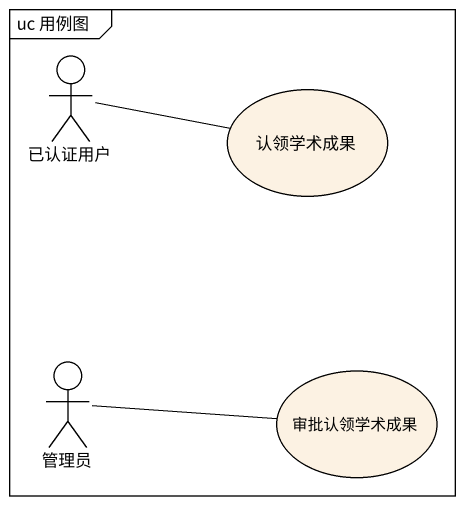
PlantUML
@startuml
mainframe uc 用例图
actor 已认证用户
usecase 认领学术成果
actor 管理员
usecase 审批认领学术成果
已认证用户 -right- 认领学术成果
管理员 -right- 审批认领学术成果
@enduml
